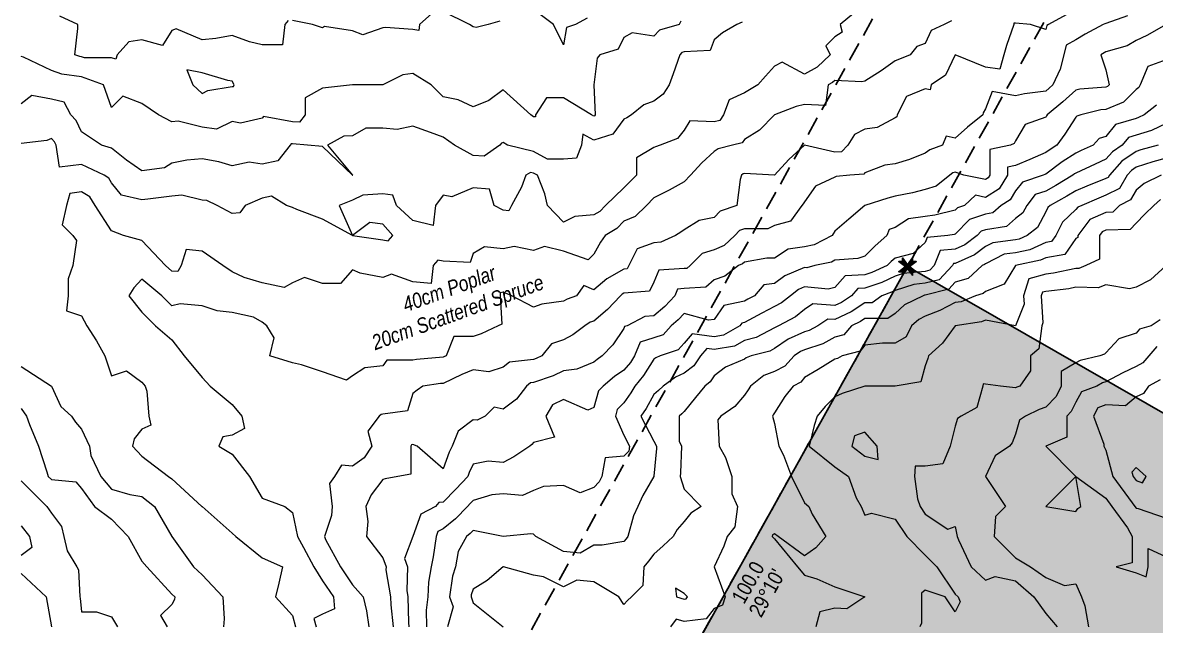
# Model space of a CAD drawing. Extents: x 532589 to 538856, y 6045658 to 6049082.
# Drawn here: x 536032 to 536781, y 6047510 to 6047909 of the extents above; entities that cross this region are included whole.
import ezdxf
from ezdxf.enums import TextEntityAlignment as Align

# ---------------------------------------------------------------- set-up
doc = ezdxf.new("R2010")
doc.units = 0
doc.header["$LTSCALE"] = 5
doc.linetypes.add('foc-ACCESSROAD', pattern=[3.75, 2.5, -1.25])
for name, color, linetype in [('C-AR', 13, 'foc-ACCESSROAD'), ('L-BD', 7, 'Continuous'), ('L-MON', 1, 'Continuous'), ('P-PROPOSED', 10, 'Continuous'), ('P-PROPOSED-H', 21, 'Continuous'), ('T-BUSH-T', 110, 'Continuous')]:
    doc.layers.add(name, color=color, linetype=linetype)
doc.layers.add('C-TOPO-MAJR', color=7, linetype='Continuous', lineweight=15, true_color=0xd3aa5f)
doc.layers.add('C-TOPO-MINR', color=7, linetype='Continuous', lineweight=13, true_color=0xe9d5af)
doc.styles.add('80L', font='ARIALN.TTF', dxfattribs={"height": 10})
doc.styles.add('80LS', font='ARIALNI.TTF', dxfattribs={"height": 10})

# ---------------------------------------------------------------- blocks, each defined once
blk = doc.blocks.new('TEMP')
h = blk.add_hatch(color=255)
h.dxf.hatch_style = 1
h.paths.add_polyline_path([(0, 0.25), (-0.67, 1.15), (-0.67, 0.67), (-1.15, 0.67), (-0.25, 0), (-1.15, -0.67), (-0.67, -0.67), (-0.67, -1.15), (0, -0.25), (0.67, -1.15), (0.67, -0.67), (1.15, -0.67), (0.25, 0), (1.15, 0.67), (0.67, 0.67), (0.67, 1.15)])
h.paths.add_polyline_path([(0.57, 0.85), (0.57, 0.57), (0.85, 0.57), (0.08, 0), (0.85, -0.57), (0.57, -0.57), (0.57, -0.85), (0, -0.08), (-0.57, -0.85), (-0.57, -0.57), (-0.85, -0.57), (-0.08, 0), (-0.85, 0.57), (-0.57, 0.57), (-0.57, 0.85), (0, 0.08)], flags=16)
h = blk.add_hatch(color=1)
h.dxf.hatch_style = 1
h.paths.add_polyline_path([(0, 0.08), (-0.57, 0.85), (-0.57, 0.57), (-0.85, 0.57), (-0.08, 0), (-0.85, -0.57), (-0.57, -0.57), (-0.57, -0.85), (0, -0.08), (0.57, -0.85), (0.57, -0.57), (0.85, -0.57), (0.08, 0), (0.85, 0.57), (0.57, 0.57), (0.57, 0.85)])
at = {"color": 1}
for p, q in [((-0.08, 0), (0.08, 0)), ((0, 0.08), (0, -0.08))]:
    blk.add_line(p, q, dxfattribs=at)
at = {"color": 255, "flags": 128}
blk.add_lwpolyline([(-0.25, 0), (-1.15, 0.67), (-0.67, 0.67), (-0.67, 1.15), (0, 0.25), (0.67, 1.15), (0.67, 0.67), (1.15, 0.67), (0.25, 0), (1.15, -0.67), (0.67, -0.67), (0.67, -1.15), (0, -0.25), (-0.67, -1.15), (-0.67, -0.67), (-1.15, -0.67)], close=True, dxfattribs=at)
at = {"color": 1, "flags": 128}
blk.add_lwpolyline([(-0.08, 0), (-0.85, 0.57), (-0.57, 0.57), (-0.57, 0.85), (0, 0.08), (0.57, 0.85), (0.57, 0.57), (0.85, 0.57), (0.08, 0), (0.85, -0.57), (0.57, -0.57), (0.57, -0.85), (0, -0.08), (-0.57, -0.85), (-0.57, -0.57), (-0.85, -0.57)], close=True, dxfattribs=at)

msp = doc.modelspace()

# ---------------------------------------------------------------- hatches: boundary and pattern name
at = {"layer": 'P-PROPOSED-H'}
h = msp.add_hatch(color=256, dxfattribs=at)
h.dxf.hatch_style = 1
h.paths.add_polyline_path([(536616.85, 6047747.295), (537483.99, 6047250.258), (537240.418, 6046813.855), (536373.158, 6047310.681)])

# ---------------------------------------------------------------- linework, layer by layer
at = {"layer": 'C-AR', "flags": 128}
for points in [[(536194.759, 6047196.13), (536730.883, 6048156.681)], [(536816.545, 6048105.08), (536280.421, 6047144.529)]]:
    msp.add_lwpolyline(points, dxfattribs=at)
at = {"layer": 'C-TOPO-MAJR', "color": 9, "true_color": 0xbfbfbf, "flags": 128}
for points, elevation in [([(536581.238, 6047914.729), (536572.418, 6047907.262), (536573.777, 6047902.282), (536568.796, 6047899.299), (536562.82, 6047893.33), (536565.65, 6047887.354), (536557.055, 6047879.187), (536548.888, 6047874.615), (536533.959, 6047882.374), (536528.98, 6047879.883), (536523.125, 6047873.3), (536517.918, 6047867.446), (536512.388, 6047864.129), (536509.071, 6047862.138), (536499.117, 6047857.492), (536495.384, 6047847.537), (536492.849, 6047843.851), (536489.163, 6047843.013), (536473.045, 6047843.747), (536469.255, 6047837.583), (536464.833, 6047832.051), (536453.333, 6047827.629), (536450.453, 6047826.522), (536449.346, 6047825.968), (536437.822, 6047819.245), (536437.822, 6047807.721), (536429.438, 6047799.337), (536417.273, 6047787.812), (536413.511, 6047783.831), (536409.53, 6047781.478), (536397.088, 6047780.346), (536389.621, 6047776.613), (536379.081, 6047787.812), (536377.298, 6047795.397), (536372.37, 6047807.721), (536369.713, 6047809.144), (536367.815, 6047809.618), (536364.732, 6047807.721), (536361.75, 6047799.757), (536355.237, 6047787.812), (536353.54, 6047784.077), (536349.805, 6047784.666), (536343.829, 6047787.812), (536340.617, 6047798.533), (536329.896, 6047799.427), (536315.681, 6047793.506), (536309.988, 6047794.455), (536305.007, 6047787.812), (536303.347, 6047774.545), (536290.08, 6047777.858), (536279.22, 6047787.812), (536276.808, 6047794.449), (536270.171, 6047795.467), (536256.896, 6047794.445), (536250.263, 6047791.129), (536241.416, 6047787.812), (536250.263, 6047767.904), (536230.355, 6047778.764), (536213.293, 6047784.966), (536210.446, 6047786.484), (536206.46, 6047787.812), (536196.66, 6047793.934), (536190.538, 6047792.495), (536179.169, 6047787.812), (536175.609, 6047782.833), (536170.63, 6047782.38), (536160.676, 6047787.812), (536153.868, 6047790.959), (536150.721, 6047791.328), (536137.449, 6047794.449), (536130.813, 6047793.873), (536114.885, 6047791.793), (536110.905, 6047791.431), (536097.634, 6047794.45), (536090.996, 6047802.741), (536089.128, 6047805.853), (536086.017, 6047807.721), (536071.088, 6047814.89), (536056.61, 6047813.151), (536054.326, 6047827.629), (536053.315, 6047829.764), (536051.18, 6047831.899), (536048.191, 6047830.618), (536031.272, 6047828.736)], 4280), ([(536787.788, 6047883.893), (536775.586, 6047879.648), (536770.596, 6047867.446), (536769.638, 6047865.688), (536767.879, 6047864.299), (536759.497, 6047855.92), (536747.971, 6047851.224), (536744.539, 6047850.969), (536731.384, 6047847.537), (536728.801, 6047846.799), (536728.063, 6047846.005), (536720.824, 6047834.868), (536715.49, 6047827.629), (536710.999, 6047824.785), (536708.154, 6047822.652), (536697.702, 6047818.173), (536688.246, 6047814.121), (536682.975, 6047812.992), (536682.975, 6047807.721), (536677.387, 6047798.671), (536668.338, 6047793.083), (536661.7, 6047794.45), (536654.552, 6047787.812), (536649.99, 6047786.252), (536648.43, 6047784.629), (536634.942, 6047781.392), (536628.521, 6047780.44), (536617.605, 6047778.821), (536608.613, 6047773.142), (536604.632, 6047771.885), (536603.084, 6047767.904), (536595.515, 6047761.093), (536588.705, 6047754.282), (536583.927, 6047752.774), (536568.796, 6047751.457), (536566.522, 6047750.27), (536555.531, 6047747.996), (536550.311, 6047746.573), (536548.888, 6047746.71), (536535.768, 6047741.208), (536528.98, 6047736.049), (536521.87, 6047735.197), (536515.707, 6047728.087), (536511.386, 6047725.773), (536509.071, 6047724.533), (536495.604, 6047721.647), (536489.163, 6047712.449), (536485.427, 6047711.915), (536469.255, 6047716.325), (536465.272, 6047712.162), (536460.721, 6047708.179), (536455.318, 6047702.207), (536449.346, 6047700.216), (536440.159, 6047697.459), (536436.547, 6047688.271), (536433.765, 6047683.944), (536429.438, 6047678.791), (536423.181, 6047674.619), (536415.751, 6047668.363), (536412.64, 6047665.253), (536409.53, 6047654.147), (536405.546, 6047652.438), (536389.621, 6047659.512), (536382.249, 6047655.827), (536377.912, 6047648.454), (536383.645, 6047634.522), (536369.713, 6047631.036), (536368.606, 6047629.653), (536367.223, 6047628.546), (536356.773, 6047621.578), (536349.805, 6047617.825), (536339.851, 6047618.592), (536329.896, 6047616.598), (536327.243, 6047611.291), (536326.278, 6047608.638), (536318.52, 6047600.105), (536309.988, 6047591.576), (536307.271, 6047591.446), (536305.008, 6047588.729), (536295.2, 6047583.609), (536290.08, 6047568.821), (536284.551, 6047554.442), (536286.525, 6047548.913), (536285.961, 6047533.123), (536286.667, 6047529.004), (536287.152, 6047512.023), (536287.461, 6047509.096)], 4285), ([(536784.466, 6047807.721), (536773.259, 6047802.341), (536767.879, 6047797.767), (536764.193, 6047791.498), (536756.822, 6047787.812), (536752.522, 6047783.261), (536747.971, 6047783.128), (536737.407, 6047778.468), (536729.486, 6047767.904), (536729.486, 6047766.481), (536728.063, 6047765.806), (536720.706, 6047755.353), (536708.154, 6047753.1), (536704.662, 6047751.488), (536688.246, 6047747.996), (536680.695, 6047735.638), (536668.338, 6047730.934), (536666.843, 6047729.582), (536661.697, 6047728.087), (536652.411, 6047724.106), (536648.43, 6047723.494), (536638.22, 6047718.389), (536628.521, 6047714.58), (536624.254, 6047712.446), (536619.56, 6047708.179), (536615.912, 6047700.88), (536608.613, 6047696.655), (536600.229, 6047696.655), (536588.705, 6047695.298), (536585.476, 6047691.499), (536573.777, 6047688.271), (536570.608, 6047686.459), (536568.796, 6047686.057), (536557.813, 6047679.345), (536548.888, 6047673.891), (536546.269, 6047670.981), (536541.233, 6047668.363), (536535.904, 6047661.438), (536528.98, 6047650.668), (536528.149, 6047649.285), (536527.556, 6047648.454), (536528.98, 6047643.477), (536531.826, 6047628.546), (536534.956, 6047622.57), (536540.179, 6047608.638), (536548.888, 6047591.22), (536551.734, 6047588.729), (536553.865, 6047583.752), (536562.82, 6047568.821), (536556.223, 6047561.486), (536548.888, 6047556.149), (536531.47, 6047568.821), (536528.98, 6047570.633), (536527.734, 6047570.066), (536527.447, 6047568.821), (536528.98, 6047567.398), (536544.206, 6047548.913), (536548.888, 6047543.226), (536556.849, 6047540.952), (536568.796, 6047535.64), (536588.705, 6047529.004), (536576.758, 6047521.043), (536568.796, 6047521.538), (536558.842, 6047519.05), (536556.354, 6047509.096)], 4290), ([(536273.687, 6047764.388), (536276.812, 6047767.904), (536270.171, 6047775.375), (536261.632, 6047776.444), (536250.263, 6047767.904), (536270.171, 6047765.058), (536273.687, 6047764.388)], 4280), ([(536031.272, 6047681.244), (536051.18, 6047668.363), (536057.466, 6047654.741), (536064.448, 6047648.454), (536067.103, 6047644.469), (536071.088, 6047639.915), (536076.395, 6047628.546), (536077.21, 6047622.424), (536083.827, 6047608.638), (536090.996, 6047600.104), (536102.943, 6047596.691), (536110.905, 6047595.365), (536119.436, 6047588.729), (536130.813, 6047568.821), (536145.035, 6047548.913), (536150.721, 6047543.605), (536164.409, 6047529.004), (536165.323, 6047514.403), (536164.943, 6047509.096)], 4280), ([(536783.806, 6047672.344), (536776.173, 6047668.363), (536772.855, 6047663.387), (536767.879, 6047661.255), (536760.986, 6047655.347), (536747.971, 6047655.827), (536742.592, 6047653.834), (536739.678, 6047648.454), (536746.643, 6047629.874), (536746.643, 6047628.546), (536747.971, 6047626.055), (536752.617, 6047608.638), (536765.389, 6047591.22), (536767.113, 6047588.729), (536767.879, 6047587.68), (536769.208, 6047587.401), (536787.788, 6047580.938)], 4295)]:
    msp.add_lwpolyline(points, dxfattribs=dict(at, elevation=elevation))
at = {"layer": 'C-TOPO-MINR', "color": 254, "true_color": 0xd9d9d9, "flags": 128}
for points, elevation in [([(536207.604, 6047910.105), (536205.471, 6047907.262), (536203.809, 6047893.991), (536190.538, 6047893.991), (536182.009, 6047895.883), (536170.63, 6047900.019), (536159.91, 6047898.074), (536150.721, 6047897.312), (536133.653, 6047904.423), (536130.813, 6047903.286), (536124.687, 6047893.48), (536110.905, 6047897.308), (536102.372, 6047895.887), (536094.616, 6047887.354), (536093.84, 6047884.511), (536090.996, 6047885.259), (536073.183, 6047885.259), (536071.088, 6047886.027), (536069.917, 6047886.183), (536066.664, 6047887.354), (536068.602, 6047904.776), (536068.602, 6047907.262), (536056.752, 6047912.834)], 4277), ([(536721.641, 6047913.684), (536709.962, 6047907.262), (536708.796, 6047906.621), (536708.154, 6047903.949), (536698.194, 6047907.262), (536688.246, 6047908.165), (536687.201, 6047908.307), (536687.078, 6047907.262), (536682.189, 6047893.411), (536680.507, 6047887.354), (536677.859, 6047877.833), (536668.338, 6047879.242), (536648.434, 6047887.354), (536648.43, 6047887.357), (536648.428, 6047887.356), (536648.427, 6047887.354), (536642.06, 6047873.815), (536632.503, 6047867.446), (536631.839, 6047864.128), (536628.521, 6047864.792), (536616.196, 6047859.863), (536610.033, 6047847.537), (536609.782, 6047846.368), (536608.613, 6047845.73), (536596.901, 6047839.341), (536588.705, 6047838.247), (536581.781, 6047834.553), (536577.327, 6047827.629), (536573.219, 6047823.206), (536568.796, 6047822.853), (536548.896, 6047827.629), (536548.888, 6047827.633), (536548.885, 6047827.632), (536548.883, 6047827.629), (536538.501, 6047818.108), (536528.98, 6047807.725), (536528.977, 6047807.723), (536509.071, 6047808.766), (536508.244, 6047808.548), (536507.085, 6047807.721), (536506.233, 6047804.882), (536504.096, 6047787.812), (536493.014, 6047783.961), (536489.163, 6047779.851), (536479.209, 6047777.858), (536469.255, 6047771.521), (536467.161, 6047769.998), (536463.572, 6047767.904), (536453.872, 6047763.378), (536449.346, 6047762.925), (536438.285, 6047759.057), (536432.757, 6047747.996), (536431.65, 6047745.784), (536429.438, 6047745.606), (536418.208, 6047739.317), (536409.53, 6047731.879), (536402.893, 6047734.724), (536398.154, 6047728.087), (536391.919, 6047725.79), (536389.621, 6047724.355), (536375.244, 6047722.556), (536369.713, 6047720.427), (536355.487, 6047728.087), (536349.805, 6047730.428), (536347.816, 6047730.076), (536347.816, 6047728.087), (536348.76, 6047709.224), (536346.495, 6047708.179), (536335.138, 6047702.938), (536329.896, 6047701.066), (536317.101, 6047701.066), (536311.976, 6047688.271), (536310.573, 6047687.686), (536309.988, 6047687.406), (536292.469, 6047685.881), (536290.08, 6047685.556), (536272.886, 6047685.556), (536270.171, 6047681.636), (536258.226, 6047680.308), (536250.263, 6047674.993), (536246.284, 6047672.342), (536230.355, 6047677.651), (536216.421, 6047682.296), (536210.446, 6047683.676), (536195.505, 6047688.271), (536198.497, 6047700.221), (536193.598, 6047708.179), (536190.538, 6047710.666), (536184.855, 6047713.862), (536170.63, 6047717.025), (536160.677, 6047718.132), (536150.721, 6047721.449), (536136.244, 6047722.656), (536130.813, 6047721.452), (536124.178, 6047728.087), (536110.905, 6047738.946), (536105.71, 6047733.282), (536102.37, 6047728.087), (536110.905, 6047717.229), (536119.955, 6047708.179), (536130.813, 6047698.988), (536139.01, 6047688.271), (536150.721, 6047674.052), (536156.031, 6047668.363), (536170.63, 6047656.195), (536176.964, 6047648.454), (536178.826, 6047640.258), (536170.63, 6047635.787), (536164.504, 6047634.672), (536161.784, 6047628.546), (536170.63, 6047623.238), (536182.158, 6047608.638), (536190.538, 6047594.16), (536205.48, 6047588.729), (536210.446, 6047584.757), (536213.909, 6047568.821), (536217.689, 6047561.578), (536224.55, 6047548.913), (536230.355, 6047539.624), (536237.594, 6047529.004), (536238.317, 6047521.042), (536230.355, 6047517.63), (536224.665, 6047514.786), (536226.235, 6047509.096)], 4282), ([(536302.654, 6047914.596), (536294.504, 6047907.262), (536294.061, 6047903.281), (536290.08, 6047903.945), (536271.979, 6047905.455), (536270.171, 6047905.053), (536256.902, 6047900.624), (536250.263, 6047903.07), (536231.597, 6047906.02), (536230.355, 6047905.053), (536223.721, 6047907.262), (536210.446, 6047910.105)], 4277), ([(536762.115, 6047913.026), (536747.971, 6047907.972), (536747.33, 6047907.904), (536746.164, 6047907.262), (536734.284, 6047901.041), (536728.063, 6047897.309), (536721.64, 6047893.777), (536720.099, 6047887.354), (536717.787, 6047877.722), (536712.895, 6047867.446), (536710.417, 6047865.183), (536708.154, 6047863.297), (536694.144, 6047861.548), (536688.246, 6047860.207), (536672.762, 6047863.021), (536668.338, 6047851.514), (536666.809, 6047849.067), (536666.53, 6047847.537), (536656.393, 6047839.574), (536648.43, 6047832.224), (536642.455, 6047833.604), (536639.897, 6047827.629), (536631.584, 6047824.566), (536628.521, 6047822.321), (536618.092, 6047818.15), (536608.613, 6047815.184), (536601.979, 6047814.354), (536588.705, 6047809.25), (536587.968, 6047808.457), (536578.744, 6047807.721), (536569.742, 6047806.775), (536568.796, 6047806.397), (536556.127, 6047800.482), (536548.888, 6047790.022), (536547.941, 6047788.759), (536547.08, 6047787.812), (536539.458, 6047777.335), (536528.98, 6047774.542), (536524.65, 6047772.233), (536509.071, 6047772.233), (536505.859, 6047771.117), (536502.848, 6047767.904), (536495.799, 6047761.268), (536489.163, 6047758.381), (536481.201, 6047755.958), (536473.236, 6047747.996), (536471.121, 6047746.13), (536469.255, 6047746.005), (536452.458, 6047744.884), (536449.346, 6047736.936), (536446.396, 6047731.038), (536429.438, 6047729.68), (536428.417, 6047729.108), (536427.226, 6047728.087), (536418.631, 6047718.986), (536409.53, 6047711.323), (536407.232, 6047710.477), (536403.555, 6047708.179), (536395.678, 6047702.122), (536389.621, 6047698.89), (536381.659, 6047696.233), (536375.142, 6047688.271), (536371.419, 6047686.565), (536369.713, 6047685.974), (536353.925, 6047684.151), (536349.805, 6047680.804), (536340.324, 6047677.843), (536329.896, 6047679.145), (536322.285, 6047675.974), (536309.988, 6047670.093), (536308.396, 6047669.955), (536296.705, 6047668.363), (536292.918, 6047665.524), (536290.08, 6047663.396), (536286.566, 6047651.968), (536270.171, 6047649.78), (536269.125, 6047649.5), (536267.685, 6047648.454), (536260.216, 6047638.501), (536262.839, 6047628.546), (536257.971, 6047620.838), (536250.263, 6047615.271), (536242.8, 6047616.101), (536238.321, 6047608.638), (536235.04, 6047603.952), (536236.644, 6047588.729), (536236.329, 6047582.755), (536231.679, 6047568.821), (536232.341, 6047566.835), (536242.12, 6047548.913), (536250.263, 6047536.969), (536257.29, 6047529.004), (536259.455, 6047519.813), (536260.881, 6047509.096)], 4283), ([(536347.598, 6047909.469), (536339.857, 6047907.262), (536331.885, 6047905.274), (536329.896, 6047905.733), (536327.41, 6047907.262), (536309.988, 6047915.97)], 4277), ([(536405.265, 6047911.527), (536397.585, 6047907.262), (536391.517, 6047905.367), (536389.621, 6047893.979), (536382.987, 6047907.262), (536369.713, 6047917.215)], 4277), ([(536467.045, 6047909.472), (536465.941, 6047907.262), (536453.034, 6047903.575), (536449.346, 6047899.604), (536434.867, 6047901.833), (536429.438, 6047898.733), (536425.645, 6047891.147), (536413.502, 6047887.354), (536411.737, 6047885.147), (536409.536, 6047867.446), (536409.532, 6047867.443), (536410.575, 6047847.537), (536410.131, 6047846.936), (536409.53, 6047846.743), (536408.111, 6047847.537), (536389.621, 6047858.789), (536378.37, 6047858.789), (536371.132, 6047847.537), (536371.037, 6047846.213), (536369.713, 6047846.213), (536367.908, 6047847.537), (536349.805, 6047864.13), (536340.324, 6047857.018), (536329.896, 6047852.847), (536319.941, 6047857.493), (536309.988, 6047859.48), (536302.022, 6047867.446), (536290.08, 6047874.909), (536283.446, 6047874.079), (536270.18, 6047867.446), (536270.175, 6047867.442), (536270.171, 6047867.44), (536250.268, 6047867.44), (536250.263, 6047867.44), (536232.341, 6047865.46), (536230.355, 6047865.239), (536218.981, 6047858.911), (536218.981, 6047847.537), (536215.226, 6047842.758), (536210.446, 6047843.112), (536191.441, 6047846.635), (536190.538, 6047845.33), (536176.059, 6047842.108), (536170.63, 6047843.273), (536160.201, 6047838.058), (536150.721, 6047839.574), (536135.005, 6047843.346), (536130.813, 6047843.113), (536121.967, 6047847.537), (536110.905, 6047855.198), (536098.459, 6047859.984), (536090.996, 6047852.51), (536085.568, 6047867.446), (536071.088, 6047872.754), (536058.205, 6047874.471), (536051.18, 6047876.999), (536032.799, 6047885.826), (536031.272, 6047886.113)], 4278), ([(536507.54, 6047908.793), (536504.093, 6047907.262), (536494.59, 6047901.836), (536489.163, 6047897.314), (536486.447, 6047890.07), (536469.255, 6047889.251), (536467.78, 6047888.829), (536466.41, 6047887.354), (536461.921, 6047874.78), (536459.302, 6047867.446), (536455.406, 6047861.386), (536449.346, 6047856.723), (536442.712, 6047854.172), (536434.411, 6047847.537), (536431.332, 6047845.644), (536429.438, 6047844.697), (536422.199, 6047834.868), (536409.53, 6047830.817), (536402.288, 6047834.87), (536401.564, 6047827.629), (536398.154, 6047819.096), (536389.621, 6047818.439), (536378.903, 6047818.439), (536369.713, 6047823.363), (536352.648, 6047827.629), (536349.805, 6047829.439), (536348.634, 6047828.8), (536347.594, 6047827.629), (536337.137, 6047820.388), (536329.896, 6047820.703), (536317.641, 6047827.629), (536309.988, 6047832.866), (536301.697, 6047835.921), (536290.08, 6047840.201), (536279.693, 6047838.015), (536270.171, 6047838.778), (536259.023, 6047838.778), (536250.263, 6047833.848), (536244.41, 6047833.482), (536233.68, 6047827.629), (536250.263, 6047807.726), (536250.265, 6047807.721), (536250.263, 6047807.72), (536250.261, 6047807.719), (536250.262, 6047807.721), (536230.355, 6047826.632), (536220.388, 6047827.629), (536210.446, 6047828.366), (536209.542, 6047828.534), (536208.915, 6047827.629), (536200.927, 6047817.241), (536190.538, 6047815.055), (536181.827, 6047816.432), (536170.63, 6047813.85), (536161.778, 6047816.572), (536150.721, 6047818.579), (536140.769, 6047817.673), (536130.813, 6047815.687), (536125.834, 6047812.7), (536110.905, 6047810.566), (536100.942, 6047817.684), (536090.996, 6047825.536), (536084.37, 6047827.629), (536071.088, 6047836.481), (536067.533, 6047843.983), (536063.979, 6047847.537), (536059.712, 6047856.07), (536051.18, 6047858.076), (536038.381, 6047860.336), (536031.272, 6047855.006)], 4279), ([(536645.834, 6047909.858), (536640.965, 6047907.262), (536632.501, 6047903.283), (536628.521, 6047894.819), (536623.094, 6047892.781), (536618.573, 6047887.354), (536611.458, 6047884.509), (536608.613, 6047883.371), (536599.424, 6047876.634), (536588.705, 6047869.931), (536586.611, 6047869.539), (536568.796, 6047870.431), (536567.266, 6047868.976), (536564.532, 6047867.446), (536562.574, 6047853.76), (536548.888, 6047854.566), (536543.199, 6047853.226), (536528.98, 6047847.539), (536528.979, 6047847.538), (536528.977, 6047847.537), (536519.027, 6047837.581), (536509.071, 6047831.244), (536507.599, 6047829.102), (536501.118, 6047827.629), (536491.653, 6047825.139), (536489.163, 6047823.361), (536481.053, 6047815.831), (536473.523, 6047807.721), (536469.255, 6047803.453), (536459.294, 6047797.761), (536449.346, 6047792.786), (536444.372, 6047787.812), (536436.905, 6047780.345), (536429.438, 6047777.274), (536424.886, 6047772.456), (536417.183, 6047767.904), (536414.053, 6047763.381), (536409.53, 6047755.461), (536405.799, 6047751.727), (536389.621, 6047757.552), (536377.047, 6047760.57), (536369.713, 6047757.952), (536357.046, 6047760.663), (536349.805, 6047759.053), (536337.365, 6047760.436), (536329.896, 6047755.949), (536327.803, 6047750.089), (536309.988, 6047750.981), (536306.477, 6047751.507), (536303.354, 6047747.996), (536302.025, 6047736.051), (536290.08, 6047737.138), (536275.861, 6047742.306), (536270.171, 6047740.028), (536255.242, 6047743.017), (536250.263, 6047745.153), (536242.3, 6047736.051), (536230.355, 6047736.051), (536218.412, 6047740.03), (536210.446, 6047736.613), (536205.02, 6047733.514), (536190.538, 6047736.62), (536178.596, 6047740.03), (536170.63, 6047743.802), (536164.5, 6047747.996), (536150.721, 6047757.424), (536140.183, 6047758.534), (536136.943, 6047747.996), (536134.797, 6047744.012), (536130.813, 6047744.202), (536126.619, 6047747.996), (536110.905, 6047764.584), (536098.95, 6047767.904), (536090.996, 6047770.964), (536080.047, 6047787.812), (536076.686, 6047793.41), (536071.088, 6047796.771), (536063.299, 6047795.601), (536061.136, 6047787.812), (536058.289, 6047775.013), (536065.404, 6047767.904), (536067.775, 6047764.591), (536065.402, 6047747.996), (536062.239, 6047739.146), (536062.239, 6047728.087), (536061.139, 6047718.138), (536071.088, 6047714.818), (536074.71, 6047708.179), (536081.051, 6047698.216), (536086.577, 6047688.271), (536090.996, 6047675.004), (536100.942, 6047678.326), (536110.905, 6047671.017), (536113.118, 6047668.363), (536114.224, 6047665.043), (536115.501, 6047648.454), (536116.879, 6047642.48), (536110.905, 6047639.918), (536105.928, 6047633.523), (536104.781, 6047628.546), (536110.905, 6047621.911), (536128.597, 6047608.638), (536130.813, 6047607.103), (536150.719, 6047588.729), (536150.721, 6047588.726), (536150.734, 6047588.717), (536170.63, 6047571.164), (536173.119, 6047568.821), (536190.538, 6047554.883), (536203.812, 6047548.913), (536201.396, 6047538.055), (536199.39, 6047529.004), (536210.446, 6047516.564), (536212.507, 6047509.096)], 4281), ([(536787.788, 6047907.261), (536775.045, 6047900.097), (536767.879, 6047896.724), (536761.981, 6047893.253), (536747.971, 6047889.251), (536746.726, 6047888.599), (536744.652, 6047887.354), (536747.971, 6047877.391), (536750.064, 6047867.446), (536749.018, 6047866.399), (536747.971, 6047865.973), (536730.808, 6047864.7), (536728.063, 6047863.984), (536719.467, 6047856.134), (536709.152, 6047847.537), (536708.759, 6047846.933), (536708.154, 6047846.112), (536694.534, 6047841.25), (536688.246, 6047830.472), (536687.251, 6047828.624), (536684.929, 6047827.629), (536671.265, 6047824.702), (536671.265, 6047807.721), (536670.148, 6047805.911), (536668.338, 6047804.793), (536654.119, 6047807.721), (536648.43, 6047809.817), (536646.898, 6047809.253), (536644.808, 6047807.721), (536635.686, 6047800.556), (536628.521, 6047798.293), (536620.226, 6047796.108), (536608.613, 6047793.783), (536603.836, 6047792.589), (536588.709, 6047787.812), (536588.706, 6047787.811), (536588.705, 6047787.809), (536577.986, 6047778.623), (536568.796, 6047770.747), (536567.801, 6047768.899), (536567.138, 6047767.904), (536555.145, 6047761.647), (536548.888, 6047760.352), (536538.029, 6047758.855), (536528.98, 6047752.972), (536524.004, 6047752.972), (536509.071, 6047750.339), (536507.864, 6047749.203), (536505.09, 6047747.996), (536496.089, 6047741.07), (536489.163, 6047738.626), (536483.563, 6047733.687), (536469.255, 6047732.733), (536464.9, 6047732.442), (536463.195, 6047728.087), (536456.424, 6047721.01), (536449.346, 6047714.816), (536443.221, 6047714.305), (536431.654, 6047708.179), (536429.95, 6047707.668), (536429.438, 6047706.366), (536422.063, 6047695.646), (536415.216, 6047688.271), (536411.804, 6047685.996), (536409.53, 6047684.081), (536398.469, 6047679.423), (536389.621, 6047678.316), (536382.796, 6047675.188), (536369.713, 6047670.661), (536367.653, 6047670.423), (536365.116, 6047668.363), (536358.46, 6047659.707), (536349.805, 6047653.051), (536343.831, 6047654.428), (536337.85, 6047648.454), (536332.548, 6047645.803), (536329.896, 6047645.969), (536319.943, 6047638.499), (536315.961, 6047628.546), (536313.971, 6047624.563), (536309.988, 6047613.615), (536292.923, 6047628.546), (536290.08, 6047629.652), (536289.085, 6047629.541), (536288.658, 6047628.546), (536288.658, 6047610.059), (536280.138, 6047608.638), (536271.834, 6047606.975), (536270.171, 6047606.643), (536262.381, 6047596.519), (536258.974, 6047588.729), (536260.219, 6047578.773), (536259.453, 6047568.821), (536270.171, 6047554.883), (536272.303, 6047548.913), (536272.23, 6047546.854), (536275.29, 6047529.004), (536275.44, 6047523.735), (536276.983, 6047509.096)], 4284), ([(536171.624, 6047866.452), (536172.05, 6047867.446), (536170.63, 6047869.932), (536167.79, 6047870.285), (536150.721, 6047875.409), (536140.766, 6047877.401), (536144.594, 6047867.446), (536150.721, 6047861.756), (536154.515, 6047863.653), (536170.63, 6047866.341), (536171.624, 6047866.452)], 4277), ([(536781.348, 6047853.978), (536773.191, 6047847.537), (536769.575, 6047845.842), (536767.879, 6047845.324), (536754.325, 6047841.184), (536747.971, 6047833.318), (536743.547, 6047832.054), (536739.439, 6047827.629), (536731.683, 6047824.009), (536728.063, 6047822.32), (536719.125, 6047816.659), (536708.154, 6047808.433), (536707.656, 6047808.22), (536706.492, 6047807.721), (536692.808, 6047803.159), (536688.246, 6047797.293), (536684.627, 6047791.432), (536678.765, 6047787.812), (536673.314, 6047782.837), (536668.338, 6047782.05), (536657.798, 6047778.444), (536648.43, 6047768.702), (536647.786, 6047768.548), (536643.446, 6047767.904), (536629.82, 6047766.605), (536628.521, 6047763.307), (536620.559, 6047755.958), (536608.613, 6047752.973), (536605.993, 6047750.615), (536603.374, 6047747.996), (536593.274, 6047743.426), (536588.705, 6047741.802), (536575.574, 6047741.218), (536568.796, 6047733.517), (536564.53, 6047732.354), (536548.888, 6047733.866), (536544.817, 6047732.159), (536539.46, 6047728.087), (536533.61, 6047723.457), (536528.98, 6047720.976), (536520.646, 6047716.513), (536509.071, 6047710.311), (536507.316, 6047709.935), (536506.086, 6047708.179), (536495.316, 6047702.027), (536489.163, 6047700.979), (536474.595, 6047702.839), (536469.255, 6047696.656), (536465.272, 6047692.254), (536453.328, 6047688.271), (536450.631, 6047686.986), (536449.346, 6047686.058), (536442.422, 6047675.287), (536436.606, 6047668.363), (536434.033, 6047663.768), (536429.438, 6047657.165), (536425.082, 6047652.81), (536423.862, 6047648.454), (536429.438, 6047635.787), (536433.06, 6047628.546), (536432.758, 6047625.226), (536429.438, 6047621.908), (536417.183, 6047620.893), (536414.96, 6047608.638), (536413.044, 6047605.123), (536409.53, 6047601.169), (536400.479, 6047597.78), (536389.621, 6047602.667), (536376.348, 6047602.003), (536369.713, 6047599.349), (536362.472, 6047595.97), (536349.805, 6047597.024), (536342.149, 6047596.385), (536329.896, 6047592.71), (536328.001, 6047590.625), (536326.105, 6047588.729), (536318.242, 6047580.475), (536309.988, 6047574.016), (536306.575, 6047572.234), (536305.393, 6047568.821), (536303.352, 6047555.548), (536302.026, 6047548.913), (536300.377, 6047538.616), (536300.033, 6047529.004), (536298.79, 6047520.294), (536299.129, 6047509.096)], 4286), ([(536787.788, 6047841.938), (536778.046, 6047837.371), (536767.879, 6047834.265), (536762.796, 6047832.713), (536758.69, 6047827.629), (536752.326, 6047823.275), (536747.971, 6047818.339), (536740.732, 6047814.96), (536728.063, 6047809.047), (536727.251, 6047808.533), (536726.168, 6047807.721), (536714.908, 6047800.967), (536708.154, 6047797.214), (536701.103, 6047794.864), (536695.62, 6047787.812), (536693.102, 6047782.957), (536688.246, 6047779.157), (536682.363, 6047773.787), (536668.338, 6047771.57), (536665.606, 6047770.636), (536662.979, 6047767.904), (536654.63, 6047761.704), (536648.43, 6047758.899), (536638.476, 6047757.95), (536634.554, 6047747.996), (536631.632, 6047744.885), (536628.521, 6047744.092), (536613.945, 6047742.663), (536608.613, 6047740.885), (536599.801, 6047736.899), (536588.705, 6047732.954), (536584.045, 6047732.747), (536579.944, 6047728.087), (536573.22, 6047723.664), (536568.796, 6047721.606), (536554.363, 6047722.612), (536548.888, 6047718.963), (536542.869, 6047714.199), (536531.633, 6047708.179), (536529.792, 6047707.367), (536528.98, 6047706.806), (536516.764, 6047700.486), (536509.071, 6047698.509), (536502.555, 6047694.787), (536489.163, 6047692.507), (536484.307, 6047693.127), (536480.113, 6047688.271), (536475.71, 6047681.816), (536469.255, 6047676.895), (536463.475, 6047674.142), (536455.474, 6047668.363), (536452.41, 6047665.299), (536449.346, 6047662.673), (536444.242, 6047653.559), (536440.69, 6047648.454), (536449.346, 6047631.863), (536451.005, 6047628.546), (536450.939, 6047626.954), (536449.346, 6047608.662), (536449.344, 6047608.64), (536449.342, 6047608.638), (536442.012, 6047596.063), (536438.626, 6047588.729), (536435.722, 6047582.445), (536432.091, 6047568.821), (536430.912, 6047567.347), (536429.438, 6047565.504), (536415.219, 6047563.131), (536409.53, 6047563.131), (536400.479, 6047557.963), (536389.621, 6047558.869), (536371.241, 6047568.821), (536369.713, 6047570.349), (536367.908, 6047570.626), (536349.805, 6047568.826), (536349.802, 6047568.824), (536329.896, 6047572.803), (536327.954, 6047570.763), (536325.472, 6047568.821), (536319.943, 6047558.866), (536318.285, 6047548.913), (536316.21, 6047542.691), (536314.253, 6047529.004), (536316.621, 6047522.371), (536312.831, 6047509.096)], 4287), ([(536782.357, 6047827.629), (536771.064, 6047824.445), (536767.879, 6047823.439), (536758.547, 6047817.053), (536750.313, 6047807.721), (536749.446, 6047806.246), (536747.971, 6047805.509), (536735.23, 6047800.553), (536728.063, 6047797.482), (536722.019, 6047793.857), (536711.14, 6047787.812), (536709.611, 6047786.356), (536708.154, 6047783.548), (536702.813, 6047773.246), (536695.985, 6047767.904), (536690.69, 6047765.46), (536688.246, 6047764.94), (536673.222, 6047763.02), (536668.338, 6047760.509), (536661.157, 6047755.176), (536648.43, 6047749.418), (536647.131, 6047749.294), (536646.619, 6047747.996), (536637.853, 6047738.664), (536628.521, 6047736.285), (536621.056, 6047735.553), (536608.613, 6047731.405), (536606.329, 6047730.372), (536599.904, 6047728.087), (536593.419, 6047723.373), (536588.705, 6047723.373), (536579.54, 6047717.344), (536568.796, 6047712.346), (536564.317, 6047712.658), (536557.596, 6047708.179), (536551.984, 6047705.083), (536548.888, 6047704.082), (536537.918, 6047699.241), (536528.98, 6047693.075), (536525.813, 6047691.437), (536513.493, 6047688.271), (536510.241, 6047687.101), (536509.071, 6047686.177), (536496.536, 6047680.898), (536489.163, 6047675.001), (536486.471, 6047671.054), (536482.94, 6047668.363), (536476.806, 6047660.811), (536469.255, 6047651.516), (536467.724, 6047649.985), (536465.937, 6047648.454), (536465.937, 6047631.863), (536467.596, 6047628.546), (536466.865, 6047611.027), (536466.657, 6047608.638), (536469.255, 6047600.105), (536480.63, 6047588.729), (536473.679, 6047584.305), (536469.255, 6047578.777), (536464.57, 6047573.506), (536462.012, 6047568.821), (536455.403, 6047562.764), (536449.346, 6047557.212), (536445.658, 6047552.601), (536442.708, 6047548.913), (536441.883, 6047536.468), (536434.414, 6047529.004), (536431.925, 6047526.517), (536429.438, 6047524.029), (536426.123, 6047529.004), (536409.53, 6047538.959), (536398.468, 6047540.066), (536389.621, 6047535.643), (536376.344, 6047542.282), (536369.713, 6047543.23), (536349.814, 6047548.903), (536349.805, 6047548.906), (536339.088, 6047539.721), (536329.896, 6047533.979), (536328.652, 6047530.248), (536328.475, 6047529.004), (536329.896, 6047525.023), (536349.78, 6047509.12)], 4288), ([(536787.788, 6047818.952), (536779.027, 6047816.481), (536767.879, 6047812.961), (536764.768, 6047810.832), (536762.023, 6047807.721), (536756.82, 6047798.872), (536747.971, 6047794.448), (536743.194, 6047792.59), (536732.043, 6047787.812), (536729.281, 6047786.594), (536728.063, 6047784.97), (536719.323, 6047776.644), (536714.79, 6047767.904), (536712.049, 6047764.01), (536708.154, 6047763.31), (536697.676, 6047758.474), (536688.246, 6047756.468), (536680.734, 6047755.508), (536668.338, 6047749.134), (536667.685, 6047748.649), (536666.241, 6047747.996), (536656.89, 6047739.536), (536648.43, 6047737.079), (536644.075, 6047732.442), (536628.521, 6047728.478), (536628.166, 6047728.443), (536627.1, 6047728.087), (536614.775, 6047721.925), (536608.613, 6047716.324), (536603.897, 6047712.895), (536588.705, 6047712.895), (536585.86, 6047711.024), (536579.745, 6047708.179), (536574.715, 6047702.261), (536568.796, 6047700.627), (536560.833, 6047696.234), (536548.888, 6047692.37), (536546.044, 6047691.115), (536541.921, 6047688.271), (536535.791, 6047681.459), (536528.98, 6047677.917), (536521.953, 6047675.389), (536513.051, 6047668.363), (536511.558, 6047665.875), (536509.071, 6047662.392), (536502.736, 6047654.789), (536493.582, 6047648.454), (536491.502, 6047646.115), (536492.479, 6047628.546), (536496.628, 6047621.081), (536500.78, 6047608.638), (536500.78, 6047597.021), (536504.548, 6047588.729), (536502.7, 6047575.192), (536497.696, 6047568.821), (536495.451, 6047562.533), (536489.165, 6047548.913), (536489.166, 6047548.91), (536496.272, 6047529.004), (536494.693, 6047523.474), (536489.163, 6047521.347), (536483.854, 6047514.405), (536469.255, 6047512.781), (536464.018, 6047514.332), (536460.209, 6047509.096)], 4289), ([(536784.02, 6047791.58), (536779.59, 6047787.812), (536773.736, 6047781.956), (536767.879, 6047776.102), (536763.897, 6047771.886), (536747.971, 6047771.418), (536745.533, 6047770.342), (536743.705, 6047767.904), (536743.705, 6047752.262), (536734.701, 6047747.996), (536729.991, 6047746.068), (536728.063, 6047746.128), (536713.26, 6047742.89), (536708.154, 6047742.307), (536697.094, 6047739.148), (536693.516, 6047728.087), (536693.846, 6047722.487), (536688.246, 6047708.182), (536688.245, 6047708.181), (536668.338, 6047711.971), (536665.684, 6047710.833), (536648.43, 6047708.18), (536648.429, 6047708.18), (536648.427, 6047708.179), (536640.044, 6047696.656), (536630.732, 6047688.271), (536630.331, 6047686.461), (536628.521, 6047681.629), (536625.68, 6047671.203), (536608.613, 6047668.365), (536608.611, 6047668.364), (536588.705, 6047668.364), (536588.703, 6047668.364), (536588.698, 6047668.363), (536573.776, 6047663.383), (536568.796, 6047661.121), (536562.461, 6047654.79), (536557.179, 6047648.454), (536555.107, 6047642.235), (536551.952, 6047628.546), (536568.796, 6047614.857), (536577.842, 6047608.638), (536583.02, 6047594.413), (536586.219, 6047588.729), (536588.705, 6047583.045), (536593.124, 6047584.31), (536608.613, 6047580.434), (536616.355, 6047568.821), (536628.521, 6047556.654), (536636.263, 6047548.913), (536648.43, 6047530.663), (536650.239, 6047529.004), (536651.747, 6047525.687), (536648.43, 6047519.062), (536641.788, 6047529.004), (536628.521, 6047533.424), (536626.036, 6047531.49), (536626.036, 6047529.004), (536626.036, 6047511.581), (536624.906, 6047509.096)], 4291), ([(536787.783, 6047747.996), (536777.36, 6047738.515), (536767.879, 6047733.775), (536763.455, 6047732.512), (536747.971, 6047735.326), (536742.835, 6047733.224), (536728.063, 6047733.686), (536723.469, 6047732.681), (536708.154, 6047730.932), (536705.942, 6047730.3), (536705.226, 6047728.087), (536706.289, 6047710.045), (536705.558, 6047708.179), (536703.559, 6047692.867), (536698.196, 6047688.271), (536698.196, 6047678.321), (536691.086, 6047668.363), (536688.983, 6047667.626), (536688.246, 6047667.258), (536678.286, 6047668.363), (536668.338, 6047669.686), (536666.81, 6047669.89), (536666.533, 6047668.363), (536662.65, 6047654.142), (536652.406, 6047648.454), (536649.959, 6047646.925), (536648.43, 6047641.821), (536645.777, 6047631.199), (536645.114, 6047628.546), (536640.235, 6047616.832), (536628.521, 6047615.274), (536621.885, 6047615.274), (536621.41, 6047608.638), (536623.545, 6047593.705), (536625.204, 6047588.729), (536628.521, 6047583.753), (536643.457, 6047573.793), (536648.43, 6047575.454), (536649.672, 6047568.821), (536650.639, 6047566.611), (536658.971, 6047548.913), (536668.338, 6047540.066), (536674.707, 6047542.543), (536688.246, 6047539.582), (536700.333, 6047529.004), (536708.154, 6047518.054), (536715.621, 6047509.096)], 4292), ([(536783.805, 6047712.162), (536777.832, 6047708.179), (536770.155, 6047705.904), (536767.879, 6047703.201), (536756.504, 6047699.646), (536747.971, 6047690.259), (536746.925, 6047689.317), (536743.994, 6047688.271), (536731.012, 6047685.321), (536728.063, 6047683.586), (536718.477, 6047677.948), (536718.477, 6047668.363), (536715.122, 6047661.395), (536708.154, 6047654.425), (536703.732, 6047652.877), (536694.883, 6047648.454), (536690.842, 6047645.858), (536688.246, 6047636.509), (536686.035, 6047630.757), (536684.265, 6047628.546), (536674.707, 6047622.177), (536668.341, 6047608.638), (536668.354, 6047608.621), (536681.611, 6047588.729), (536674.977, 6047582.09), (536674.195, 6047568.821), (536688.246, 6047554.77), (536698.199, 6047548.913), (536708.154, 6047541.8), (536720.601, 6047536.466), (536728.063, 6047537.533), (536731.795, 6047529.004), (536734.035, 6047523.032), (536736.36, 6047509.096)], 4293), ([(536781.532, 6047694.527), (536776.265, 6047688.271), (536772.431, 6047683.719), (536767.879, 6047681.345), (536759.096, 6047677.146), (536747.971, 6047671.078), (536745.758, 6047670.576), (536741.997, 6047668.363), (536731.83, 6047664.595), (536728.063, 6047657.64), (536725.077, 6047651.44), (536722.092, 6047648.454), (536722.092, 6047634.517), (536708.159, 6047628.546), (536728.063, 6047608.642), (536728.065, 6047608.638), (536747.971, 6047594.26), (536751.8, 6047588.729), (536762.19, 6047574.51), (536765.391, 6047568.821), (536765.391, 6047551.401), (536754.615, 6047548.913), (536767.879, 6047544.931), (536774.518, 6047542.274), (536775.848, 6047548.913), (536775.848, 6047560.853), (536787.788, 6047555.547)], 4294), ([(536031.272, 6047653.428), (536034.783, 6047648.454), (536036.698, 6047643.027), (536042.797, 6047628.546), (536048.116, 6047611.701), (536049.188, 6047608.638), (536051.18, 6047606.646), (536067.467, 6047605.016), (536071.088, 6047600.672), (536079.621, 6047588.729), (536090.996, 6047580.346), (536101.945, 6047568.821), (536110.905, 6047552.527), (536114.218, 6047548.913), (536130.813, 6047530.817), (536132.808, 6047529.004), (536132.626, 6047527.191), (536130.813, 6047524.021), (536123.345, 6047516.564), (536127.668, 6047509.096)], 4279), ([(536596.899, 6047628.546), (536588.705, 6047637.835), (536581.738, 6047635.513), (536579.997, 6047628.546), (536588.705, 6047621.911), (536597.412, 6047619.838), (536596.899, 6047628.546)], 4292), ([(536772.144, 6047604.373), (536774.514, 6047608.638), (536767.879, 6047614.608), (536765.166, 6047611.351), (536765.89, 6047608.638), (536767.879, 6047605.924), (536772.144, 6047604.373)], 4296), ([(536729.39, 6047587.403), (536731.38, 6047588.729), (536728.063, 6047608.613), (536718.121, 6047598.671), (536708.179, 6047588.729), (536728.063, 6047585.412), (536729.39, 6047587.403)], 4294), ([(536031.272, 6047605.576), (536048.118, 6047588.729), (536051.18, 6047584.305), (536057.814, 6047575.455), (536059.375, 6047568.821), (536061.608, 6047559.341), (536068.026, 6047548.913), (536069.098, 6047546.922), (536070.042, 6047529.004), (536070.141, 6047528.057), (536071.088, 6047519.044), (536081.048, 6047519.044), (536090.996, 6047515.721), (536094.968, 6047509.096)], 4278), ([(536031.272, 6047575.934), (536036.803, 6047568.821), (536038.384, 6047561.708), (536031.272, 6047556.375)], 4277), ([(536031.272, 6047544.32), (536047.864, 6047529.004), (536051.175, 6047509.101)], 4277), ([(536470.581, 6047527.678), (536471.595, 6047529.004), (536469.255, 6047531.214), (536463.572, 6047534.687), (536464.279, 6047529.004), (536469.255, 6047527.531), (536470.581, 6047527.678)], 4288)]:
    msp.add_lwpolyline(points, dxfattribs=dict(at, elevation=elevation))
at = {"layer": 'P-PROPOSED'}
msp.add_lwpolyline([(536616.85, 6047747.295), (537483.99, 6047250.258), (537240.418, 6046813.855), (536373.158, 6047310.681)], close=True, dxfattribs=at)

# ---------------------------------------------------------------- block references
at = {"layer": 'L-MON', "xscale": 4.997439999999993, "yscale": 4.997439999999993, "zscale": 4.997439999999993}
msp.add_blockref('TEMP', (536616.85, 6047747.295), dxfattribs=at)

# ---------------------------------------------------------------- texts
at = {"layer": 'L-BD', "color": 5, "style": '80L'}
for s, p in [('100.0', (536511.461, 6047538.564)), ("29°10'", (536523.898, 6047531.623))]:
    msp.add_text(s, height=9.9949, rotation=60.8323, dxfattribs=at).set_placement(p, align=Align.MIDDLE)
at = {"layer": 'T-BUSH-T', "insert": (536312.247, 6047737.443), "char_height": 9.99488, "width": 119.47263, "attachment_point": 2, "rotation": 20, "style": '80LS'}
msp.add_mtext('40cm Poplar\\P20cm Scattered Spruce', dxfattribs=at)

doc.saveas('drawing.dxf')
